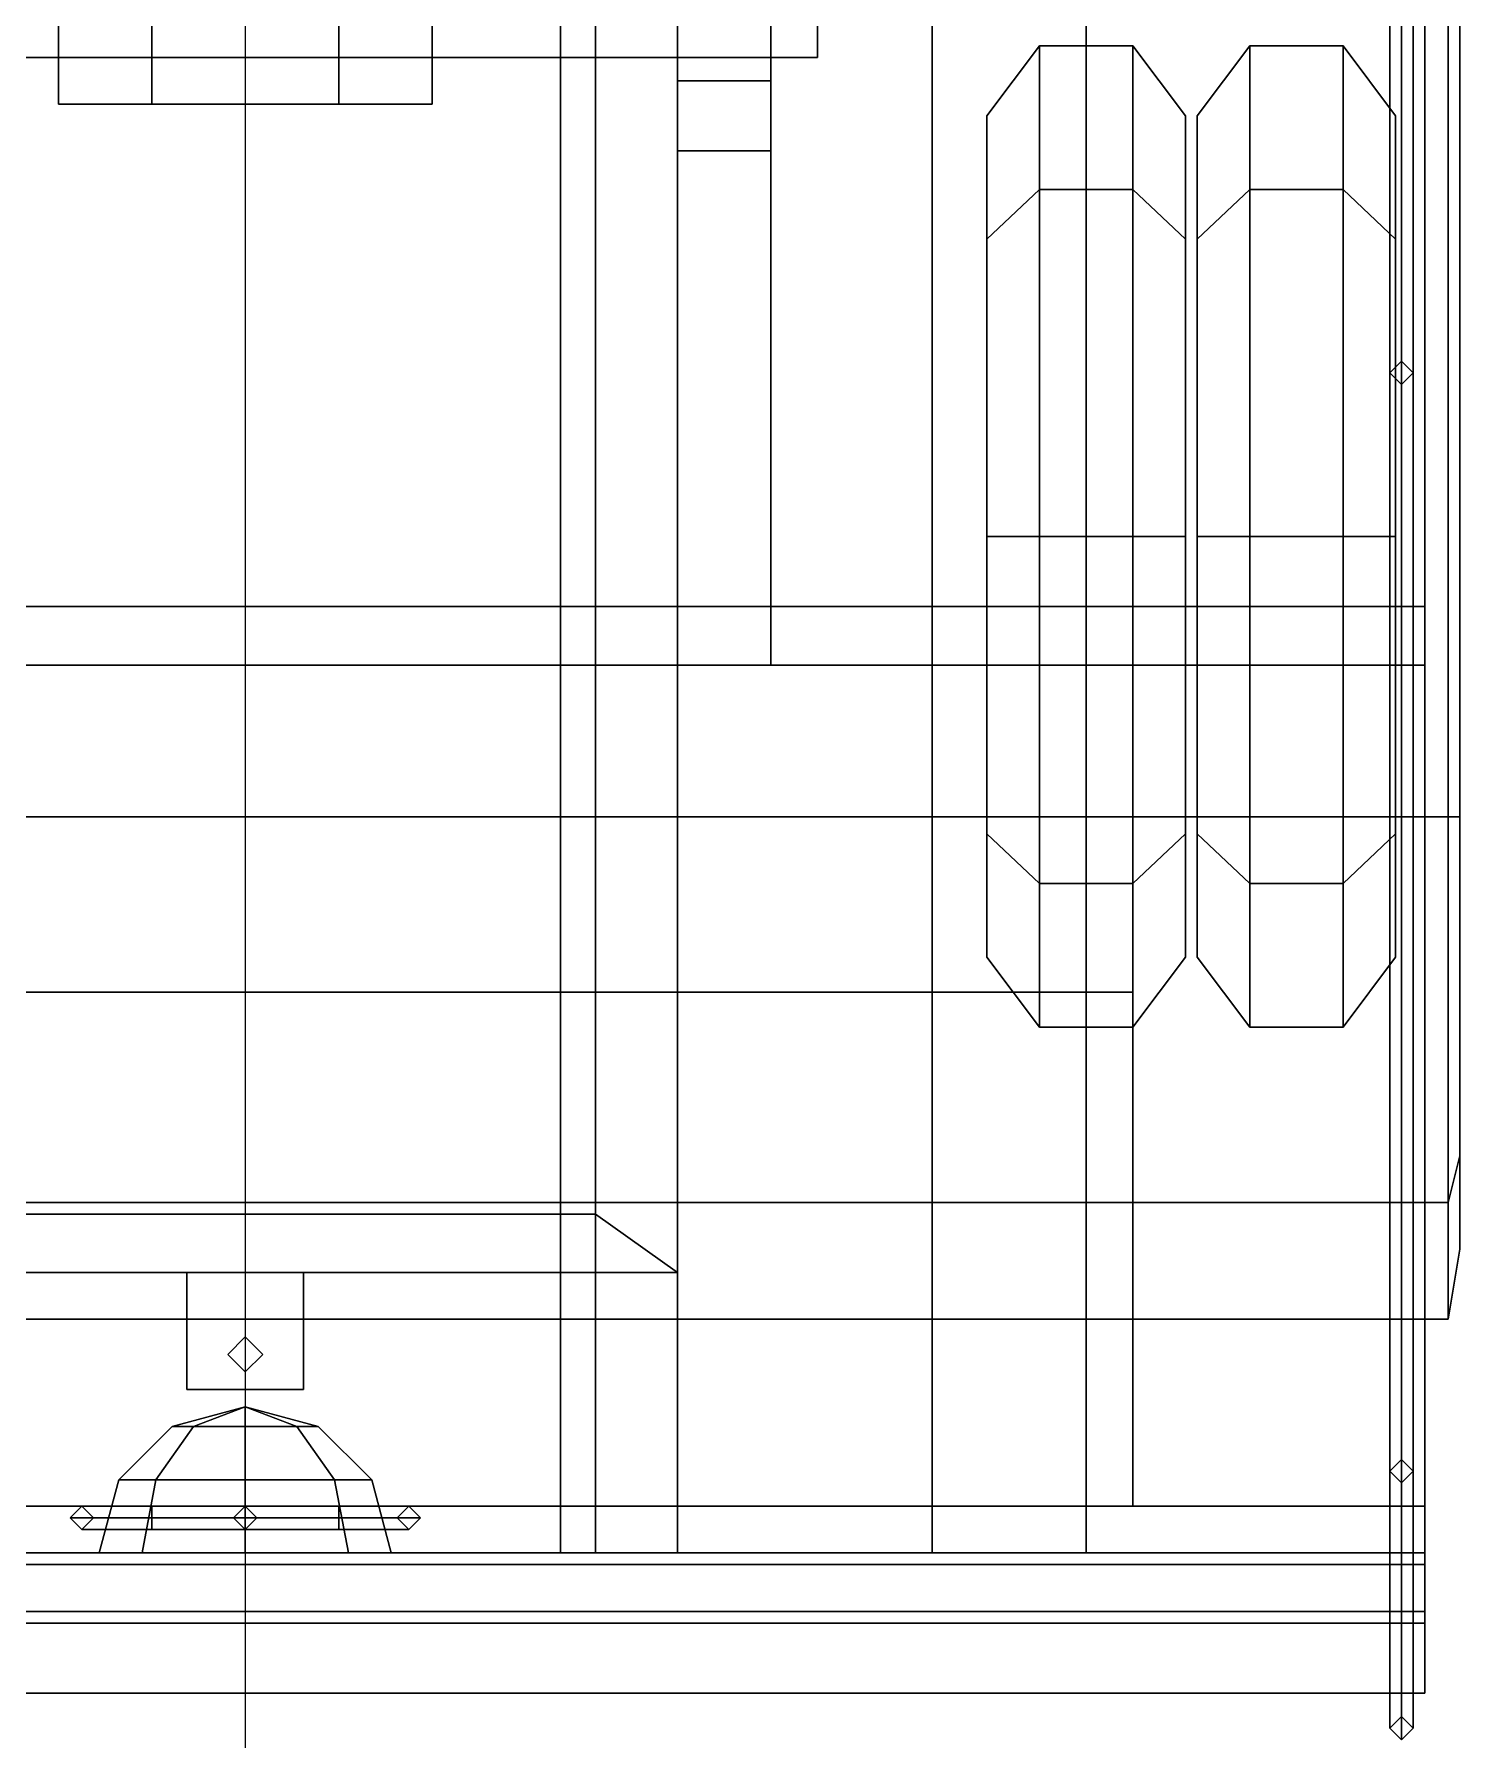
# Model space of a CAD drawing. Header units: millimetres. Extents: x -1.04 to 1.04, y -2.63 to 6.5.
# Drawn here: x -0.181 to 1.04, y -2.63 to -1.17 of the extents above; entities that cross this region are included whole.
import ezdxf

# ---------------------------------------------------------------- set-up
doc = ezdxf.new("R2010")
doc.units = ezdxf.units.MM
for name, color, linetype in [('balancier', 5, 'Continuous'), ('mudguards', 6, 'Continuous'), ('wheels', 2, 'Continuous')]:
    doc.layers.add(name, color=color, linetype=linetype)

msp = doc.modelspace()

# ---------------------------------------------------------------- linework, layer by layer
for p, direction in [((0, 1.38, 0.42), (0, -0.999699, -0.024516)), ((0, 2.07), (0, -1))]:
    msp.add_xline(p, direction)
for points in [[(0.37, 2.4, 0.48), (0.37, -1.66, 0.48), (0.3, -1.66, 0.48), (0.3, 2.33, 0.48)], [(0.37, 2.4, 8.43), (0.37, -1.66, 8.43), (0.3, -1.66, 8.43), (0.3, 2.33, 8.43)], [(0.37, -1.66, 0.64), (0.37, -1.66, 0.48), (0.37, 2.4, 0.48), (0.37, 2.4, 0.64)], [(0.37, -1.66, 8.59), (0.37, -1.66, 8.43), (0.37, 2.4, 8.43), (0.37, 2.4, 8.59)], [(0.3, 2.33, 0.48), (0.3, -1.66, 0.48), (0.3, -1.66, 0.64), (0.3, 2.33, 0.64)], [(0.3, 2.33, 8.43), (0.3, -1.66, 8.43), (0.3, -1.66, 8.59), (0.3, 2.33, 8.59)], [(0.27, 0.1, 1.75), (-0.27, 0.1, 1.75), (-0.27, -2.47, 1.75), (0.27, -2.47, 1.75)], [(0.5882, 0.1, 1.6182), (0.27, 0.1, 1.75), (0.27, -2.47, 1.75), (0.5882, -2.47, 1.6182)], [(0.3, 0.1, 0.64), (0.3, -2.47, 0.64), (0.3, -2.47, 0.79), (0.3, 0.1, 0.79)], [(0.3, 0.1, 8.74), (0.3, -2.47, 8.74), (0.37, -2.47, 8.74), (0.37, 0.1, 8.74)], [(0.3, 0.1, 8.59), (0.3, -2.47, 8.59), (0.3, -2.47, 8.74), (0.3, 0.1, 8.74)], [(0.37, -2.47, 0.79), (0.37, -2.47, 0.64), (0.37, 0.1, 0.64), (0.37, 0.1, 0.79)], [(0.37, -2.47, 8.74), (0.37, -2.47, 8.59), (0.37, 0.1, 8.59), (0.37, 0.1, 8.74)], [(0.72, 0.1, 1.3), (0.5882, 0.1, 1.6182), (0.5882, -2.47, 1.6182), (0.72, -2.47, 1.3)], [(0.72, 0.1, 1.3), (0.72, -2.47, 1.3), (1.01, -2.47, 1.3), (1.01, 0.1, 1.3)], [(1.01, -2.47, 1.3), (1.01, -2.47, 0.93), (1.01, 0.1, 0.93), (1.01, 0.1, 1.3)], [(0.98, -2.53, 1.45), (0.99, -2.53, 1.46), (0.99, 0.03, 1.46), (0.98, 0.02, 1.45)], [(0.99, -2.53, 1.46), (1, -2.53, 1.45), (1, 0.02, 1.45), (0.99, 0.03, 1.46)], [(0.99, -2.53, 1.44), (0.98, -2.53, 1.45), (0.98, 0.02, 1.45), (0.99, 0.01, 1.44)], [(1, -2.53, 1.45), (0.99, -2.53, 1.44), (0.99, 0.01, 1.44), (1, 0.02, 1.45)], [(1.01, -0.02, 8.95), (1.01, -2.53, 8.95), (-1.01, -2.53, 8.95), (-1.01, -0.02, 8.95)], [(-1.01, -0.02, 8.98), (-1.01, -2.53, 8.98), (1.01, -2.53, 8.98), (1.01, -0.02, 8.98)], [(1.01, -0.02, 8.98), (1.01, -0.02, 9.46), (1.01, -2.53, 9.46), (1.01, -2.53, 8.98)], [(1.01, -0.02, 9.46), (1.01, -0.02, 8.98), (1.01, -2.53, 8.98), (1.01, -2.53, 9.46)], [(1.01, -2.53, 8.98), (1.01, -2.53, 8.95), (1.01, -0.02, 8.95), (1.01, -0.02, 8.98)], [(1.01, -0.63, 0.93), (1.01, -1.84, 0.93), (-1.01, -1.84, 0.93), (-1.01, -0.63, 0.93)], [(0.99, -1.45, 1.3), (0.98, -1.46, 1.3), (0.98, -1.46, 1.45), (0.99, -1.45, 1.44)], [(0.98, -1.46, 1.3), (0.99, -1.47, 1.3), (0.99, -1.47, 1.44), (0.98, -1.46, 1.45)], [(1, -1.46, 1.3), (0.99, -1.45, 1.3), (0.99, -1.45, 1.44), (1, -1.46, 1.45)], [(0.99, -1.47, 1.3), (1, -1.46, 1.3), (1, -1.46, 1.45), (0.99, -1.47, 1.44)], [(1.01, -1.66, 8.95), (1.01, -1.66, 8.74), (-1.01, -1.66, 8.74), (-1.01, -1.66, 8.95)], [(1.01, -1.66, 8.74), (1.01, -1.71, 8.74), (-1.01, -1.71, 8.74), (-1.01, -1.66, 8.74)], [(0.3, -1.66, 0.64), (0.3, -1.66, 0.57), (0.37, -1.66, 0.57), (0.37, -1.66, 0.64)], [(0.3, -1.66, 0.55), (0.3, -2.18, 0.55), (0.3, -2.18, 0.64), (0.3, -1.66, 0.64)], [(0.37, -1.66, 0.55), (0.37, -2.23, 0.55), (0.3, -2.18, 0.55), (0.3, -1.66, 0.55)], [(0.3, -1.66, 8.5), (0.3, -1.66, 8.43), (0.37, -1.66, 8.43), (0.37, -1.66, 8.5)], [(0.37, -1.66, 8.5), (0.37, -2.23, 8.5), (0.3, -2.18, 8.5), (0.3, -1.66, 8.5)], [(0.3, -1.66, 8.5), (0.3, -2.18, 8.5), (0.3, -2.18, 8.59), (0.3, -1.66, 8.59)], [(0.37, -2.23, 0.64), (0.37, -2.23, 0.55), (0.37, -1.66, 0.55), (0.37, -1.66, 0.64)], [(0.37, -2.23, 8.59), (0.37, -2.23, 8.5), (0.37, -1.66, 8.5), (0.37, -1.66, 8.59)], [(1.01, -1.71, 8.95), (1.01, -1.71, 8.74), (1.01, -1.66, 8.74), (1.01, -1.66, 8.95)], [(-1.01, -1.71, 8.95), (-1.01, -1.71, 8.74), (1.01, -1.71, 8.74), (1.01, -1.71, 8.95)], [(1.01, -1.84, 0.93), (1.01, -2.17, 0.74), (-1.01, -2.17, 0.74), (-1.01, -1.84, 0.93)], [(1.01, -2.52, 0.74), (1.01, -2.17, 0.74), (1.01, -1.84, 0.93), (1.01, -2.47, 0.93)], [(0.76, -1.99, 8.95), (0.76, -1.99, 8.74), (-0.76, -1.99, 8.74), (-0.76, -1.99, 8.95)], [(0.76, -1.99, 8.74), (0.76, -2.43, 8.74), (-0.76, -2.43, 8.74), (-0.76, -1.99, 8.74)], [(0.76, -2.43, 8.95), (0.76, -2.43, 8.74), (0.76, -1.99, 8.74), (0.76, -1.99, 8.95)], [(1.01, -2.17, 0.74), (1.01, -2.27, 0.48), (-1.01, -2.27, 0.48), (-1.01, -2.17, 0.74)], [(1.01, -2.59, 0.48), (1.01, -2.27, 0.48), (1.01, -2.17, 0.74), (1.01, -2.52, 0.74)], [(0.3, -2.18, 0.55), (0.37, -2.23, 0.55), (-0.37, -2.23, 0.55), (-0.3, -2.18, 0.55)], [(-0.3, -2.18, 0.64), (-0.37, -2.23, 0.64), (0.37, -2.23, 0.64), (0.3, -2.18, 0.64)], [(-0.3, -2.18, 8.59), (-0.37, -2.23, 8.59), (0.37, -2.23, 8.59), (0.3, -2.18, 8.59)], [(0.3, -2.18, 8.5), (0.37, -2.23, 8.5), (-0.37, -2.23, 8.5), (-0.3, -2.18, 8.5)], [(0.3, -2.18, 0.64), (0.3, -2.18, 0.55), (-0.3, -2.18, 0.55), (-0.3, -2.18, 0.64)], [(0.3, -2.18, 8.59), (0.3, -2.18, 8.5), (-0.3, -2.18, 8.5), (-0.3, -2.18, 8.59)], [(-0.37, -2.23, 0.64), (-0.37, -2.23, 0.55), (0.37, -2.23, 0.55), (0.37, -2.23, 0.64)], [(-0.37, -2.23, 8.59), (-0.37, -2.23, 8.5), (0.37, -2.23, 8.5), (0.37, -2.23, 8.59)], [(0.05, -2.23, 0.63), (-0.05, -2.23, 0.63), (-0.05, -2.33, 0.63), (0.05, -2.33, 0.63)], [(-0.05, -2.23, 0.63), (0.05, -2.23, 0.63), (0.05, -2.33, 0.63), (-0.05, -2.33, 0.63)], [(0.05, -2.23, 0.56), (-0.05, -2.23, 0.56), (-0.05, -2.33, 0.56), (0.05, -2.33, 0.56)], [(-0.05, -2.23, 0.56), (0.05, -2.23, 0.56), (0.05, -2.33, 0.56), (-0.05, -2.33, 0.56)], [(-0.05, -2.23, 8.51), (0.05, -2.23, 8.51), (0.05, -2.33, 8.51), (-0.05, -2.33, 8.51)], [(0.05, -2.23, 8.51), (-0.05, -2.23, 8.51), (-0.05, -2.33, 8.51), (0.05, -2.33, 8.51)], [(-0.05, -2.23, 8.58), (0.05, -2.23, 8.58), (0.05, -2.33, 8.58), (-0.05, -2.33, 8.58)], [(0.05, -2.23, 8.58), (-0.05, -2.23, 8.58), (-0.05, -2.33, 8.58), (0.05, -2.33, 8.58)], [(0.37, -2.23, 0.64), (0.37, -2.47, 0.64), (0.3, -2.47, 0.64), (0.3, -2.23, 0.64)], [(0.37, -2.23, 8.59), (0.37, -2.47, 8.59), (0.3, -2.47, 8.59), (0.3, -2.23, 8.59)], [(-1.01, -2.59, 0.48), (-1.01, -2.27, 0.48), (1.01, -2.27, 0.48), (1.01, -2.59, 0.48)], [(0, -2.285, 0.51), (-0.015, -2.3, 0.51), (-0.015, -2.3, 0.63), (0, -2.285, 0.63)], [(0, -2.285, 0.51), (0.015, -2.3, 0.51), (0, -2.315, 0.51), (-0.015, -2.3, 0.51)], [(0, -2.285, 8.46), (-0.015, -2.3, 8.46), (-0.015, -2.3, 8.58), (0, -2.285, 8.58)], [(0, -2.285, 8.46), (0.015, -2.3, 8.46), (0, -2.315, 8.46), (-0.015, -2.3, 8.46)], [(0.015, -2.3, 0.51), (0, -2.285, 0.51), (0, -2.285, 0.63), (0.015, -2.3, 0.63)], [(0.015, -2.3, 8.46), (0, -2.285, 8.46), (0, -2.285, 8.58), (0.015, -2.3, 8.58)], [(-0.015, -2.3, 0.51), (0, -2.315, 0.51), (0, -2.315, 0.63), (-0.015, -2.3, 0.63)], [(-0.015, -2.3, 8.46), (0, -2.315, 8.46), (0, -2.315, 8.58), (-0.015, -2.3, 8.58)], [(0, -2.315, 0.51), (0.015, -2.3, 0.51), (0.015, -2.3, 0.63), (0, -2.315, 0.63)], [(0, -2.315, 8.46), (0.015, -2.3, 8.46), (0.015, -2.3, 8.58), (0, -2.315, 8.58)], [(0, -2.345, 1.97), (-0.0625, -2.3617, 1.97), (-0.0442, -2.3617, 2.0142), (0, -2.345, 1.97)], [(0, -2.345, 1.97), (-0.0442, -2.3617, 1.9258), (-0.0625, -2.3617, 1.97), (0, -2.345, 1.97)], [(0, -2.345, 1.97), (-0.0442, -2.3617, 2.0142), (0, -2.3617, 2.0325), (0, -2.345, 1.97)], [(0, -2.345, 1.97), (0, -2.3617, 1.9075), (-0.0442, -2.3617, 1.9258), (0, -2.345, 1.97)], [(0, -2.345, 1.97), (0, -2.3617, 2.0325), (0.0442, -2.3617, 2.0142), (0, -2.345, 1.97)], [(0, -2.345, 1.97), (0.0442, -2.3617, 2.0142), (0.0625, -2.3617, 1.97), (0, -2.345, 1.97)], [(0, -2.345, 1.97), (0.0625, -2.3617, 1.97), (0.0442, -2.3617, 1.9258), (0, -2.345, 1.97)], [(0, -2.345, 1.97), (0.0442, -2.3617, 1.9258), (0, -2.3617, 1.9075), (0, -2.345, 1.97)], [(-0.0625, -2.3617, 1.97), (-0.1083, -2.4075, 1.97), (-0.0765, -2.4075, 2.0465), (-0.0442, -2.3617, 2.0142)], [(-0.0442, -2.3617, 1.9258), (-0.0765, -2.4075, 1.8935), (-0.1083, -2.4075, 1.97), (-0.0625, -2.3617, 1.97)], [(-0.0442, -2.3617, 2.0142), (-0.0765, -2.4075, 2.0465), (0, -2.4075, 2.0783), (0, -2.3617, 2.0325)], [(0, -2.3617, 1.9075), (0, -2.4075, 1.8617), (-0.0765, -2.4075, 1.8935), (-0.0442, -2.3617, 1.9258)], [(0, -2.3617, 2.0325), (0, -2.4075, 2.0783), (0.0765, -2.4075, 2.0465), (0.0442, -2.3617, 2.0142)], [(0.0442, -2.3617, 1.9258), (0.0765, -2.4075, 1.8935), (0, -2.4075, 1.8617), (0, -2.3617, 1.9075)], [(0.0442, -2.3617, 2.0142), (0.0765, -2.4075, 2.0465), (0.1083, -2.4075, 1.97), (0.0625, -2.3617, 1.97)], [(0.0625, -2.3617, 1.97), (0.1083, -2.4075, 1.97), (0.0765, -2.4075, 1.8935), (0.0442, -2.3617, 1.9258)], [(0.99, -2.39, 1.3), (0.98, -2.4, 1.3), (0.98, -2.4, 1.45), (0.99, -2.39, 1.44)], [(1, -2.4, 1.3), (0.99, -2.39, 1.3), (0.99, -2.39, 1.44), (1, -2.4, 1.45)], [(-0.1083, -2.4075, 1.97), (-0.125, -2.47, 1.97), (-0.0884, -2.47, 2.0584), (-0.0765, -2.4075, 2.0465)], [(-0.0765, -2.4075, 1.8935), (-0.0884, -2.47, 1.8816), (-0.125, -2.47, 1.97), (-0.1083, -2.4075, 1.97)], [(-0.0765, -2.4075, 2.0465), (-0.0884, -2.47, 2.0584), (0, -2.47, 2.095), (0, -2.4075, 2.0783)], [(0, -2.4075, 1.8617), (0, -2.47, 1.845), (-0.0884, -2.47, 1.8816), (-0.0765, -2.4075, 1.8935)], [(0, -2.4075, 2.0783), (0, -2.47, 2.095), (0.0884, -2.47, 2.0584), (0.0765, -2.4075, 2.0465)], [(0.0765, -2.4075, 1.8935), (0.0884, -2.47, 1.8816), (0, -2.47, 1.845), (0, -2.4075, 1.8617)], [(0.0765, -2.4075, 2.0465), (0.0884, -2.47, 2.0584), (0.125, -2.47, 1.97), (0.1083, -2.4075, 1.97)], [(0.1083, -2.4075, 1.97), (0.125, -2.47, 1.97), (0.0884, -2.47, 1.8816), (0.0765, -2.4075, 1.8935)], [(0.98, -2.4, 1.3), (0.99, -2.41, 1.3), (0.99, -2.41, 1.44), (0.98, -2.4, 1.45)], [(0.99, -2.41, 1.3), (1, -2.4, 1.3), (1, -2.4, 1.45), (0.99, -2.41, 1.44)], [(1.01, -2.43, 8.95), (1.01, -2.43, 8.74), (-1.01, -2.43, 8.74), (-1.01, -2.43, 8.95)], [(1.01, -2.43, 8.74), (1.01, -2.48, 8.74), (-1.01, -2.48, 8.74), (-1.01, -2.43, 8.74)], [(-0.76, -2.43, 8.95), (-0.76, -2.43, 8.74), (0.76, -2.43, 8.74), (0.76, -2.43, 8.95)], [(-0.15, -2.44, 1.89), (-0.14, -2.43, 1.89), (-0.08, -2.43, 1.82), (-0.08, -2.44, 1.81)], [(-0.15, -2.44, 1.97), (-0.14, -2.43, 1.97), (-0.14, -2.43, 1.89), (-0.15, -2.44, 1.89)], [(-0.14, -2.45, 1.97), (-0.13, -2.44, 1.97), (-0.14, -2.43, 1.97), (-0.15, -2.44, 1.97)], [(-0.14, -2.43, 1.89), (-0.13, -2.44, 1.89), (-0.08, -2.44, 1.83), (-0.08, -2.43, 1.82)], [(-0.14, -2.43, 1.97), (-0.13, -2.44, 1.97), (-0.13, -2.44, 1.89), (-0.14, -2.43, 1.89)], [(0.08, -2.44, 1.83), (0.08, -2.43, 1.82), (-0.08, -2.43, 1.82), (-0.08, -2.44, 1.83)], [(0.08, -2.43, 1.82), (0.08, -2.44, 1.81), (-0.08, -2.44, 1.81), (-0.08, -2.43, 1.82)], [(0, -2.43, 1.75), (-0.01, -2.44, 1.75), (-0.01, -2.44, 1.81), (0, -2.43, 1.82)], [(0.01, -2.44, 1.75), (0, -2.43, 1.75), (0, -2.43, 1.82), (0.01, -2.44, 1.81)], [(0.13, -2.44, 1.89), (0.14, -2.43, 1.89), (0.08, -2.43, 1.82), (0.08, -2.44, 1.83)], [(0.14, -2.43, 1.89), (0.15, -2.44, 1.89), (0.08, -2.44, 1.81), (0.08, -2.43, 1.82)], [(0.13, -2.44, 1.97), (0.14, -2.43, 1.97), (0.14, -2.43, 1.89), (0.13, -2.44, 1.89)], [(0.14, -2.45, 1.97), (0.15, -2.44, 1.97), (0.14, -2.43, 1.97), (0.13, -2.44, 1.97)], [(0.14, -2.43, 1.97), (0.15, -2.44, 1.97), (0.15, -2.44, 1.89), (0.14, -2.43, 1.89)], [(1.01, -2.48, 8.95), (1.01, -2.48, 8.74), (1.01, -2.43, 8.74), (1.01, -2.43, 8.95)], [(-0.14, -2.45, 1.89), (-0.15, -2.44, 1.89), (-0.08, -2.44, 1.81), (-0.08, -2.45, 1.82)], [(-0.14, -2.45, 1.97), (-0.15, -2.44, 1.97), (-0.15, -2.44, 1.89), (-0.14, -2.45, 1.89)], [(-0.13, -2.44, 1.89), (-0.14, -2.45, 1.89), (-0.08, -2.45, 1.82), (-0.08, -2.44, 1.83)], [(-0.13, -2.44, 1.97), (-0.14, -2.45, 1.97), (-0.14, -2.45, 1.89), (-0.13, -2.44, 1.89)], [(0.08, -2.44, 1.81), (0.08, -2.45, 1.82), (-0.08, -2.45, 1.82), (-0.08, -2.44, 1.81)], [(0.08, -2.45, 1.82), (0.08, -2.44, 1.83), (-0.08, -2.44, 1.83), (-0.08, -2.45, 1.82)], [(-0.01, -2.44, 1.75), (0, -2.45, 1.75), (0, -2.45, 1.82), (-0.01, -2.44, 1.81)], [(0, -2.45, 1.75), (0.01, -2.44, 1.75), (0.01, -2.44, 1.81), (0, -2.45, 1.82)], [(0.15, -2.44, 1.89), (0.14, -2.45, 1.89), (0.08, -2.45, 1.82), (0.08, -2.44, 1.81)], [(0.14, -2.45, 1.89), (0.13, -2.44, 1.89), (0.08, -2.44, 1.83), (0.08, -2.45, 1.82)], [(0.14, -2.45, 1.97), (0.13, -2.44, 1.97), (0.13, -2.44, 1.89), (0.14, -2.45, 1.89)], [(0.15, -2.44, 1.97), (0.14, -2.45, 1.97), (0.14, -2.45, 1.89), (0.15, -2.44, 1.89)], [(-1.01, -2.47, 1.3), (-1.01, -2.47, 0.93), (1.01, -2.47, 0.93), (1.01, -2.47, 1.3)], [(-1.01, -2.47, 0.93), (-1.01, -2.52, 0.74), (1.01, -2.52, 0.74), (1.01, -2.47, 0.93)], [(-1.01, -2.48, 8.95), (-1.01, -2.48, 8.74), (1.01, -2.48, 8.74), (1.01, -2.48, 8.95)], [(-0.5882, -2.47, 1.6182), (-0.72, -2.47, 1.3), (0.72, -2.47, 1.3), (0.5882, -2.47, 1.6182)], [(-0.27, -2.47, 1.75), (-0.5882, -2.47, 1.6182), (0.5882, -2.47, 1.6182), (0.27, -2.47, 1.75)], [(-0.0884, -2.47, 2.0584), (-0.125, -2.47, 1.97), (0.0884, -2.47, 2.0584), (0, -2.47, 2.095)], [(-0.125, -2.47, 1.97), (-0.0884, -2.47, 1.8816), (0.125, -2.47, 1.97), (0.0884, -2.47, 2.0584)], [(-0.0884, -2.47, 1.8816), (0, -2.47, 1.845), (0.0884, -2.47, 1.8816), (0.125, -2.47, 1.97)], [(0.3, -2.47, 8.74), (0.3, -2.47, 8.59), (0.37, -2.47, 8.59), (0.37, -2.47, 8.74)], [(0.98, -2.47, 1.16), (0.99, -2.47, 1.15), (0.99, -2.63, 1.15), (0.98, -2.62, 1.16)], [(0.99, -2.47, 1.17), (0.98, -2.47, 1.16), (0.98, -2.62, 1.16), (0.99, -2.61, 1.17)], [(0.99, -2.47, 1.15), (1, -2.47, 1.16), (1, -2.62, 1.16), (0.99, -2.63, 1.15)], [(1, -2.47, 1.16), (0.99, -2.47, 1.17), (0.99, -2.61, 1.17), (1, -2.62, 1.16)], [(-1.01, -2.52, 0.74), (-1.01, -2.59, 0.48), (1.01, -2.59, 0.48), (1.01, -2.52, 0.74)], [(1.01, -2.53, 9.46), (1.01, -2.53, 8.98), (-1.01, -2.53, 8.98), (-1.01, -2.53, 9.46)], [(1.01, -2.53, 8.98), (1.01, -2.53, 9.46), (-1.01, -2.53, 9.46), (-1.01, -2.53, 8.98)], [(-1.01, -2.53, 8.98), (-1.01, -2.53, 8.95), (1.01, -2.53, 8.95), (1.01, -2.53, 8.98)], [(0.99, -2.53, 1.46), (0.98, -2.53, 1.45), (0.98, -2.62, 1.34), (0.99, -2.63, 1.34)], [(0.98, -2.53, 1.45), (0.99, -2.53, 1.44), (0.99, -2.61, 1.34), (0.98, -2.62, 1.34)], [(1, -2.53, 1.45), (0.99, -2.53, 1.46), (0.99, -2.63, 1.34), (1, -2.62, 1.34)], [(0.99, -2.53, 1.44), (1, -2.53, 1.45), (1, -2.62, 1.34), (0.99, -2.61, 1.34)], [(0.98, -2.62, 1.34), (0.99, -2.61, 1.34), (0.99, -2.61, 1.17), (0.98, -2.62, 1.16)], [(0.99, -2.61, 1.34), (1, -2.62, 1.34), (1, -2.62, 1.16), (0.99, -2.61, 1.17)], [(0.99, -2.63, 1.34), (0.98, -2.62, 1.34), (0.98, -2.62, 1.16), (0.99, -2.63, 1.15)], [(1, -2.62, 1.34), (0.99, -2.63, 1.34), (0.99, -2.63, 1.15), (1, -2.62, 1.16)]]:
    msp.add_3dface(points)
at = {"layer": 'balancier'}
for points in [[(0.45, -0.55, 0.3), (0.45, -1.71, 0.3), (0.37, -1.71, 0.3), (0.37, -0.55, 0.3)], [(0.45, -0.55, 8.19), (0.45, -1.71, 8.19), (0.37, -1.71, 8.19), (0.37, -0.55, 8.19)], [(0.37, -0.93, 0.3), (0.37, -1.33, 0.3), (0.37, -1.21, 0.66), (0.37, -1, 0.66)], [(0.37, -0.93, 8.19), (0.37, -1.33, 8.19), (0.37, -1.21, 8.55), (0.37, -1, 8.55)], [(0.45, -1.21, 0.66), (0.45, -1.33, 0.3), (0.45, -0.93, 0.3), (0.45, -1, 0.66)], [(0.45, -1.21, 8.55), (0.45, -1.33, 8.19), (0.45, -0.93, 8.19), (0.45, -1, 8.55)], [(0.37, -1, 0.66), (0.37, -1.21, 0.66), (0.45, -1.21, 0.66), (0.45, -1, 0.66)], [(0.37, -1, 8.55), (0.37, -1.21, 8.55), (0.45, -1.21, 8.55), (0.45, -1, 8.55)], [(-0.08, -1.03, 0.5686), (-0.16, -1.03, 0.43), (-0.16, -1.23, 0.43), (-0.08, -1.23, 0.5686)], [(-0.16, -1.03, 0.43), (-0.08, -1.03, 0.2914), (-0.08, -1.23, 0.2914), (-0.16, -1.23, 0.43)], [(-0.16, -1.03, 8.32), (-0.08, -1.03, 8.1814), (-0.08, -1.23, 8.1814), (-0.16, -1.23, 8.32)], [(-0.08, -1.03, 8.4586), (-0.16, -1.03, 8.32), (-0.16, -1.23, 8.32), (-0.08, -1.23, 8.4586)], [(0.08, -1.03, 0.5686), (-0.08, -1.03, 0.5686), (-0.08, -1.23, 0.5686), (0.08, -1.23, 0.5686)], [(-0.08, -1.03, 0.2914), (0.08, -1.03, 0.2914), (0.08, -1.23, 0.2914), (-0.08, -1.23, 0.2914)], [(-0.08, -1.03, 8.1814), (0.08, -1.03, 8.1814), (0.08, -1.23, 8.1814), (-0.08, -1.23, 8.1814)], [(0.08, -1.03, 8.4586), (-0.08, -1.03, 8.4586), (-0.08, -1.23, 8.4586), (0.08, -1.23, 8.4586)], [(0.16, -1.03, 0.43), (0.08, -1.03, 0.5686), (0.08, -1.23, 0.5686), (0.16, -1.23, 0.43)], [(0.08, -1.03, 0.2914), (0.16, -1.03, 0.43), (0.16, -1.23, 0.43), (0.08, -1.23, 0.2914)], [(0.08, -1.03, 8.1814), (0.16, -1.03, 8.32), (0.16, -1.23, 8.32), (0.08, -1.23, 8.1814)], [(0.16, -1.03, 8.32), (0.08, -1.03, 8.4586), (0.08, -1.23, 8.4586), (0.16, -1.23, 8.32)], [(0.49, -1.16, 0.482), (0.49, -1.19, 0.43), (0.49, -1.07, 0.43), (0.49, -1.1, 0.482)], [(0.49, -1.19, 0.43), (0.49, -1.16, 0.378), (0.49, -1.1, 0.378), (0.49, -1.07, 0.43)], [(0.49, -1.19, 8.32), (0.49, -1.16, 8.268), (0.49, -1.1, 8.268), (0.49, -1.07, 8.32)], [(0.49, -1.16, 8.372), (0.49, -1.19, 8.32), (0.49, -1.07, 8.32), (0.49, -1.1, 8.372)], [(0.49, -1.19, 0.43), (0.49, -1.16, 0.482), (-0.49, -1.16, 0.482), (-0.49, -1.19, 0.43)], [(0.49, -1.16, 0.378), (0.49, -1.19, 0.43), (-0.49, -1.19, 0.43), (-0.49, -1.16, 0.378)], [(0.49, -1.16, 8.268), (0.49, -1.19, 8.32), (-0.49, -1.19, 8.32), (-0.49, -1.16, 8.268)], [(0.49, -1.19, 8.32), (0.49, -1.16, 8.372), (-0.49, -1.16, 8.372), (-0.49, -1.19, 8.32)], [(0.37, -1.21, 0.66), (0.37, -1.27, 0.48), (0.45, -1.27, 0.48), (0.45, -1.21, 0.66)], [(0.37, -1.21, 8.55), (0.37, -1.27, 8.37), (0.45, -1.27, 8.37), (0.45, -1.21, 8.55)], [(0.08, -1.23, 0.5686), (-0.08, -1.23, 0.5686), (-0.16, -1.23, 0.43), (0.16, -1.23, 0.43)], [(0.16, -1.23, 0.43), (-0.16, -1.23, 0.43), (-0.08, -1.23, 0.2914), (0.08, -1.23, 0.2914)], [(0.16, -1.23, 8.32), (-0.16, -1.23, 8.32), (-0.08, -1.23, 8.1814), (0.08, -1.23, 8.1814)], [(0.08, -1.23, 8.4586), (-0.08, -1.23, 8.4586), (-0.16, -1.23, 8.32), (0.16, -1.23, 8.32)], [(0.37, -1.33, 0.3), (0.37, -1.71, 0.3), (0.37, -1.71, 0.48), (0.37, -1.27, 0.48)], [(0.37, -1.27, 0.48), (0.37, -1.71, 0.48), (0.45, -1.71, 0.48), (0.45, -1.27, 0.48)], [(0.37, -1.33, 8.19), (0.37, -1.71, 8.19), (0.37, -1.71, 8.37), (0.37, -1.27, 8.37)], [(0.37, -1.27, 8.37), (0.37, -1.71, 8.37), (0.45, -1.71, 8.37), (0.45, -1.27, 8.37)], [(0.45, -1.71, 0.48), (0.45, -1.71, 0.3), (0.45, -1.33, 0.3), (0.45, -1.27, 0.48)], [(0.45, -1.71, 8.37), (0.45, -1.71, 8.19), (0.45, -1.33, 8.19), (0.45, -1.27, 8.37)], [(0.37, -1.71, 0.48), (0.37, -1.71, 0.3), (0.45, -1.71, 0.3), (0.45, -1.71, 0.48)], [(0.37, -1.71, 8.37), (0.37, -1.71, 8.19), (0.45, -1.71, 8.19), (0.45, -1.71, 8.37)]]:
    msp.add_3dface(points, dxfattribs=at)
at = {"layer": 'mudguards'}
for points in [[(1.01, -0.63, 0.93), (1.03, -0.63, 0.93), (1.03, -1.84, 0.93), (1.01, -1.84, 0.93)], [(1.03, -0.63, 0.93), (1.01, -0.63, 0.93), (1.01, -1.84, 0.93), (1.03, -1.84, 0.93)], [(1.03, -0.63, 0.93), (1.04, -0.63, 0.86), (1.04, -1.84, 0.86), (1.03, -1.84, 0.93)], [(1.04, -0.63, 0.86), (1.03, -0.63, 0.93), (1.03, -1.84, 0.93), (1.04, -1.84, 0.86)], [(1.01, -1.84, 0.93), (1.03, -1.84, 0.93), (1.03, -2.17, 0.74), (1.01, -2.17, 0.74)], [(1.03, -1.84, 0.93), (1.01, -1.84, 0.93), (1.01, -2.17, 0.74), (1.03, -2.17, 0.74)], [(1.03, -1.84, 0.93), (1.04, -1.84, 0.86), (1.04, -2.13, 0.69), (1.03, -2.17, 0.74)], [(1.04, -1.84, 0.86), (1.03, -1.84, 0.93), (1.03, -2.17, 0.74), (1.04, -2.13, 0.69)], [(1.04, -2.13, 0.69), (1.03, -2.17, 0.74), (1.03, -2.27, 0.48), (1.04, -2.21, 0.48)], [(1.03, -2.17, 0.74), (1.04, -2.13, 0.69), (1.04, -2.21, 0.48), (1.03, -2.27, 0.48)], [(1.03, -2.17, 0.74), (1.01, -2.17, 0.74), (1.01, -2.27, 0.48), (1.03, -2.27, 0.48)], [(1.01, -2.17, 0.74), (1.03, -2.17, 0.74), (1.03, -2.27, 0.48), (1.01, -2.27, 0.48)]]:
    msp.add_3dface(points, dxfattribs=at)
at = {"layer": 'wheels'}
for points in [[(0.68, -1.303, 0.717), (0.68, -1.18, 0.42), (0.635, -1.24, 0.42), (0.635, -1.3454, 0.6746)], [(0.68, -1.18, 0.42), (0.68, -1.303, 0.123), (0.635, -1.3454, 0.1654), (0.635, -1.24, 0.42)], [(0.68, -1.18, 8.28), (0.68, -1.303, 7.983), (0.635, -1.3454, 8.0254), (0.635, -1.24, 8.28)], [(0.68, -1.303, 8.577), (0.68, -1.18, 8.28), (0.635, -1.24, 8.28), (0.635, -1.3454, 8.5346)], [(0.76, -1.303, 0.717), (0.76, -1.18, 0.42), (0.68, -1.18, 0.42), (0.68, -1.303, 0.717)], [(0.76, -1.18, 0.42), (0.76, -1.303, 0.123), (0.68, -1.303, 0.123), (0.68, -1.18, 0.42)], [(0.76, -1.18, 8.28), (0.76, -1.303, 7.983), (0.68, -1.303, 7.983), (0.68, -1.18, 8.28)], [(0.76, -1.303, 8.577), (0.76, -1.18, 8.28), (0.68, -1.18, 8.28), (0.68, -1.303, 8.577)], [(0.76, -1.18, 0.42), (0.76, -1.303, 0.717), (0.805, -1.3454, 0.6746), (0.805, -1.24, 0.42)], [(0.76, -1.303, 0.123), (0.76, -1.18, 0.42), (0.805, -1.24, 0.42), (0.805, -1.3454, 0.1654)], [(0.76, -1.303, 7.983), (0.76, -1.18, 8.28), (0.805, -1.24, 8.28), (0.805, -1.3454, 8.0254)], [(0.76, -1.18, 8.28), (0.76, -1.303, 8.577), (0.805, -1.3454, 8.5346), (0.805, -1.24, 8.28)], [(0.86, -1.303, 0.717), (0.86, -1.18, 0.42), (0.815, -1.24, 0.42), (0.815, -1.3454, 0.6746)], [(0.86, -1.18, 0.42), (0.86, -1.303, 0.123), (0.815, -1.3454, 0.1654), (0.815, -1.24, 0.42)], [(0.86, -1.18, 8.28), (0.86, -1.303, 7.983), (0.815, -1.3454, 8.0254), (0.815, -1.24, 8.28)], [(0.86, -1.303, 8.577), (0.86, -1.18, 8.28), (0.815, -1.24, 8.28), (0.815, -1.3454, 8.5346)], [(0.94, -1.303, 0.717), (0.94, -1.18, 0.42), (0.86, -1.18, 0.42), (0.86, -1.303, 0.717)], [(0.94, -1.18, 0.42), (0.94, -1.303, 0.123), (0.86, -1.303, 0.123), (0.86, -1.18, 0.42)], [(0.94, -1.18, 8.28), (0.94, -1.303, 7.983), (0.86, -1.303, 7.983), (0.86, -1.18, 8.28)], [(0.94, -1.303, 8.577), (0.94, -1.18, 8.28), (0.86, -1.18, 8.28), (0.86, -1.303, 8.577)], [(0.94, -1.18, 0.42), (0.94, -1.303, 0.717), (0.985, -1.3454, 0.6746), (0.985, -1.24, 0.42)], [(0.94, -1.303, 0.123), (0.94, -1.18, 0.42), (0.985, -1.24, 0.42), (0.985, -1.3454, 0.1654)], [(0.94, -1.303, 7.983), (0.94, -1.18, 8.28), (0.985, -1.24, 8.28), (0.985, -1.3454, 8.0254)], [(0.94, -1.18, 8.28), (0.94, -1.303, 8.577), (0.985, -1.3454, 8.5346), (0.985, -1.24, 8.28)], [(0.635, -1.96, 0.42), (0.635, -1.3454, 0.6746), (0.635, -1.24, 0.42), (0.635, -1.8546, 0.1654)], [(0.635, -1.8546, 0.1654), (0.635, -1.24, 0.42), (0.635, -1.3454, 0.1654), (0.635, -1.6, 0.06)], [(0.635, -1.8546, 8.0254), (0.635, -1.24, 8.28), (0.635, -1.3454, 8.0254), (0.635, -1.6, 7.92)], [(0.635, -1.96, 8.28), (0.635, -1.3454, 8.5346), (0.635, -1.24, 8.28), (0.635, -1.8546, 8.0254)], [(0.805, -1.3454, 0.6746), (0.805, -1.6, 0.78), (0.805, -1.8546, 0.6746), (0.805, -1.24, 0.42)], [(0.805, -1.24, 0.42), (0.805, -1.8546, 0.6746), (0.805, -1.96, 0.42), (0.805, -1.3454, 0.1654)], [(0.805, -1.24, 8.28), (0.805, -1.8546, 8.5346), (0.805, -1.96, 8.28), (0.805, -1.3454, 8.0254)], [(0.805, -1.3454, 8.5346), (0.805, -1.6, 8.64), (0.805, -1.8546, 8.5346), (0.805, -1.24, 8.28)], [(0.815, -1.96, 0.42), (0.815, -1.3454, 0.6746), (0.815, -1.24, 0.42), (0.815, -1.8546, 0.1654)], [(0.815, -1.8546, 0.1654), (0.815, -1.24, 0.42), (0.815, -1.3454, 0.1654), (0.815, -1.6, 0.06)], [(0.815, -1.8546, 8.0254), (0.815, -1.24, 8.28), (0.815, -1.3454, 8.0254), (0.815, -1.6, 7.92)], [(0.815, -1.96, 8.28), (0.815, -1.3454, 8.5346), (0.815, -1.24, 8.28), (0.815, -1.8546, 8.0254)], [(0.985, -1.24, 0.42), (0.985, -1.8546, 0.6746), (0.985, -1.96, 0.42), (0.985, -1.3454, 0.1654)], [(0.985, -1.3454, 0.6746), (0.985, -1.6, 0.78), (0.985, -1.8546, 0.6746), (0.985, -1.24, 0.42)], [(0.985, -1.24, 8.28), (0.985, -1.8546, 8.5346), (0.985, -1.96, 8.28), (0.985, -1.3454, 8.0254)], [(0.985, -1.3454, 8.5346), (0.985, -1.6, 8.64), (0.985, -1.8546, 8.5346), (0.985, -1.24, 8.28)], [(0.68, -1.303, 0.123), (0.68, -1.6), (0.635, -1.6, 0.06), (0.635, -1.3454, 0.1654)], [(0.68, -1.6, 0.84), (0.68, -1.303, 0.717), (0.635, -1.3454, 0.6746), (0.635, -1.6, 0.78)], [(0.68, -1.303, 7.983), (0.68, -1.6, 7.86), (0.635, -1.6, 7.92), (0.635, -1.3454, 8.0254)], [(0.68, -1.6, 8.7), (0.68, -1.303, 8.577), (0.635, -1.3454, 8.5346), (0.635, -1.6, 8.64)], [(0.76, -1.303, 0.123), (0.76, -1.6), (0.68, -1.6), (0.68, -1.303, 0.123)], [(0.76, -1.6, 0.84), (0.76, -1.303, 0.717), (0.68, -1.303, 0.717), (0.68, -1.6, 0.84)], [(0.76, -1.303, 7.983), (0.76, -1.6, 7.86), (0.68, -1.6, 7.86), (0.68, -1.303, 7.983)], [(0.76, -1.6, 8.7), (0.76, -1.303, 8.577), (0.68, -1.303, 8.577), (0.68, -1.6, 8.7)], [(0.76, -1.6), (0.76, -1.303, 0.123), (0.805, -1.3454, 0.1654), (0.805, -1.6, 0.06)], [(0.76, -1.303, 0.717), (0.76, -1.6, 0.84), (0.805, -1.6, 0.78), (0.805, -1.3454, 0.6746)], [(0.76, -1.6, 7.86), (0.76, -1.303, 7.983), (0.805, -1.3454, 8.0254), (0.805, -1.6, 7.92)], [(0.76, -1.303, 8.577), (0.76, -1.6, 8.7), (0.805, -1.6, 8.64), (0.805, -1.3454, 8.5346)], [(0.86, -1.303, 0.123), (0.86, -1.6), (0.815, -1.6, 0.06), (0.815, -1.3454, 0.1654)], [(0.86, -1.6, 0.84), (0.86, -1.303, 0.717), (0.815, -1.3454, 0.6746), (0.815, -1.6, 0.78)], [(0.86, -1.303, 7.983), (0.86, -1.6, 7.86), (0.815, -1.6, 7.92), (0.815, -1.3454, 8.0254)], [(0.86, -1.6, 8.7), (0.86, -1.303, 8.577), (0.815, -1.3454, 8.5346), (0.815, -1.6, 8.64)], [(0.94, -1.303, 0.123), (0.94, -1.6), (0.86, -1.6), (0.86, -1.303, 0.123)], [(0.94, -1.6, 0.84), (0.94, -1.303, 0.717), (0.86, -1.303, 0.717), (0.86, -1.6, 0.84)], [(0.94, -1.303, 7.983), (0.94, -1.6, 7.86), (0.86, -1.6, 7.86), (0.86, -1.303, 7.983)], [(0.94, -1.6, 8.7), (0.94, -1.303, 8.577), (0.86, -1.303, 8.577), (0.86, -1.6, 8.7)], [(0.94, -1.6), (0.94, -1.303, 0.123), (0.985, -1.3454, 0.1654), (0.985, -1.6, 0.06)], [(0.94, -1.303, 0.717), (0.94, -1.6, 0.84), (0.985, -1.6, 0.78), (0.985, -1.3454, 0.6746)], [(0.94, -1.6, 7.86), (0.94, -1.303, 7.983), (0.985, -1.3454, 8.0254), (0.985, -1.6, 7.92)], [(0.94, -1.303, 8.577), (0.94, -1.6, 8.7), (0.985, -1.6, 8.64), (0.985, -1.3454, 8.5346)], [(0.635, -1.8546, 0.6746), (0.635, -1.6, 0.78), (0.635, -1.3454, 0.6746), (0.635, -1.96, 0.42)], [(0.635, -1.8546, 8.5346), (0.635, -1.6, 8.64), (0.635, -1.3454, 8.5346), (0.635, -1.96, 8.28)], [(0.805, -1.3454, 0.1654), (0.805, -1.96, 0.42), (0.805, -1.8546, 0.1654), (0.805, -1.6, 0.06)], [(0.805, -1.3454, 8.0254), (0.805, -1.96, 8.28), (0.805, -1.8546, 8.0254), (0.805, -1.6, 7.92)], [(0.815, -1.8546, 0.6746), (0.815, -1.6, 0.78), (0.815, -1.3454, 0.6746), (0.815, -1.96, 0.42)], [(0.815, -1.8546, 8.5346), (0.815, -1.6, 8.64), (0.815, -1.3454, 8.5346), (0.815, -1.96, 8.28)], [(0.985, -1.3454, 0.1654), (0.985, -1.96, 0.42), (0.985, -1.8546, 0.1654), (0.985, -1.6, 0.06)], [(0.985, -1.3454, 8.0254), (0.985, -1.96, 8.28), (0.985, -1.8546, 8.0254), (0.985, -1.6, 7.92)], [(0.68, -1.6), (0.68, -1.897, 0.123), (0.635, -1.8546, 0.1654), (0.635, -1.6, 0.06)], [(0.68, -1.897, 0.717), (0.68, -1.6, 0.84), (0.635, -1.6, 0.78), (0.635, -1.8546, 0.6746)], [(0.68, -1.6, 7.86), (0.68, -1.897, 7.983), (0.635, -1.8546, 8.0254), (0.635, -1.6, 7.92)], [(0.68, -1.897, 8.577), (0.68, -1.6, 8.7), (0.635, -1.6, 8.64), (0.635, -1.8546, 8.5346)], [(0.76, -1.6), (0.76, -1.897, 0.123), (0.68, -1.897, 0.123), (0.68, -1.6)], [(0.76, -1.897, 0.717), (0.76, -1.6, 0.84), (0.68, -1.6, 0.84), (0.68, -1.897, 0.717)], [(0.76, -1.6, 7.86), (0.76, -1.897, 7.983), (0.68, -1.897, 7.983), (0.68, -1.6, 7.86)], [(0.76, -1.897, 8.577), (0.76, -1.6, 8.7), (0.68, -1.6, 8.7), (0.68, -1.897, 8.577)], [(0.76, -1.897, 0.123), (0.76, -1.6), (0.805, -1.6, 0.06), (0.805, -1.8546, 0.1654)], [(0.76, -1.6, 0.84), (0.76, -1.897, 0.717), (0.805, -1.8546, 0.6746), (0.805, -1.6, 0.78)], [(0.76, -1.897, 7.983), (0.76, -1.6, 7.86), (0.805, -1.6, 7.92), (0.805, -1.8546, 8.0254)], [(0.76, -1.6, 8.7), (0.76, -1.897, 8.577), (0.805, -1.8546, 8.5346), (0.805, -1.6, 8.64)], [(0.86, -1.6), (0.86, -1.897, 0.123), (0.815, -1.8546, 0.1654), (0.815, -1.6, 0.06)], [(0.86, -1.897, 0.717), (0.86, -1.6, 0.84), (0.815, -1.6, 0.78), (0.815, -1.8546, 0.6746)], [(0.86, -1.6, 7.86), (0.86, -1.897, 7.983), (0.815, -1.8546, 8.0254), (0.815, -1.6, 7.92)], [(0.86, -1.897, 8.577), (0.86, -1.6, 8.7), (0.815, -1.6, 8.64), (0.815, -1.8546, 8.5346)], [(0.94, -1.6), (0.94, -1.897, 0.123), (0.86, -1.897, 0.123), (0.86, -1.6)], [(0.94, -1.897, 0.717), (0.94, -1.6, 0.84), (0.86, -1.6, 0.84), (0.86, -1.897, 0.717)], [(0.94, -1.6, 7.86), (0.94, -1.897, 7.983), (0.86, -1.897, 7.983), (0.86, -1.6, 7.86)], [(0.94, -1.897, 8.577), (0.94, -1.6, 8.7), (0.86, -1.6, 8.7), (0.86, -1.897, 8.577)], [(0.94, -1.897, 0.123), (0.94, -1.6), (0.985, -1.6, 0.06), (0.985, -1.8546, 0.1654)], [(0.94, -1.6, 0.84), (0.94, -1.897, 0.717), (0.985, -1.8546, 0.6746), (0.985, -1.6, 0.78)], [(0.94, -1.897, 7.983), (0.94, -1.6, 7.86), (0.985, -1.6, 7.92), (0.985, -1.8546, 8.0254)], [(0.94, -1.6, 8.7), (0.94, -1.897, 8.577), (0.985, -1.8546, 8.5346), (0.985, -1.6, 8.64)], [(0.68, -2.02, 0.42), (0.68, -1.897, 0.717), (0.635, -1.8546, 0.6746), (0.635, -1.96, 0.42)], [(0.68, -1.897, 0.123), (0.68, -2.02, 0.42), (0.635, -1.96, 0.42), (0.635, -1.8546, 0.1654)], [(0.68, -1.897, 7.983), (0.68, -2.02, 8.28), (0.635, -1.96, 8.28), (0.635, -1.8546, 8.0254)], [(0.68, -2.02, 8.28), (0.68, -1.897, 8.577), (0.635, -1.8546, 8.5346), (0.635, -1.96, 8.28)], [(0.76, -1.897, 0.717), (0.76, -2.02, 0.42), (0.805, -1.96, 0.42), (0.805, -1.8546, 0.6746)], [(0.76, -2.02, 0.42), (0.76, -1.897, 0.123), (0.805, -1.8546, 0.1654), (0.805, -1.96, 0.42)], [(0.76, -2.02, 8.28), (0.76, -1.897, 7.983), (0.805, -1.8546, 8.0254), (0.805, -1.96, 8.28)], [(0.76, -1.897, 8.577), (0.76, -2.02, 8.28), (0.805, -1.96, 8.28), (0.805, -1.8546, 8.5346)], [(0.86, -2.02, 0.42), (0.86, -1.897, 0.717), (0.815, -1.8546, 0.6746), (0.815, -1.96, 0.42)], [(0.86, -1.897, 0.123), (0.86, -2.02, 0.42), (0.815, -1.96, 0.42), (0.815, -1.8546, 0.1654)], [(0.86, -1.897, 7.983), (0.86, -2.02, 8.28), (0.815, -1.96, 8.28), (0.815, -1.8546, 8.0254)], [(0.86, -2.02, 8.28), (0.86, -1.897, 8.577), (0.815, -1.8546, 8.5346), (0.815, -1.96, 8.28)], [(0.94, -1.897, 0.717), (0.94, -2.02, 0.42), (0.985, -1.96, 0.42), (0.985, -1.8546, 0.6746)], [(0.94, -2.02, 0.42), (0.94, -1.897, 0.123), (0.985, -1.8546, 0.1654), (0.985, -1.96, 0.42)], [(0.94, -2.02, 8.28), (0.94, -1.897, 7.983), (0.985, -1.8546, 8.0254), (0.985, -1.96, 8.28)], [(0.94, -1.897, 8.577), (0.94, -2.02, 8.28), (0.985, -1.96, 8.28), (0.985, -1.8546, 8.5346)], [(0.76, -2.02, 0.42), (0.76, -1.897, 0.717), (0.68, -1.897, 0.717), (0.68, -2.02, 0.42)], [(0.76, -1.897, 0.123), (0.76, -2.02, 0.42), (0.68, -2.02, 0.42), (0.68, -1.897, 0.123)], [(0.76, -1.897, 7.983), (0.76, -2.02, 8.28), (0.68, -2.02, 8.28), (0.68, -1.897, 7.983)], [(0.76, -2.02, 8.28), (0.76, -1.897, 8.577), (0.68, -1.897, 8.577), (0.68, -2.02, 8.28)], [(0.94, -2.02, 0.42), (0.94, -1.897, 0.717), (0.86, -1.897, 0.717), (0.86, -2.02, 0.42)], [(0.94, -1.897, 0.123), (0.94, -2.02, 0.42), (0.86, -2.02, 0.42), (0.86, -1.897, 0.123)], [(0.94, -1.897, 7.983), (0.94, -2.02, 8.28), (0.86, -2.02, 8.28), (0.86, -1.897, 7.983)], [(0.94, -2.02, 8.28), (0.94, -1.897, 8.577), (0.86, -1.897, 8.577), (0.86, -2.02, 8.28)]]:
    msp.add_3dface(points, dxfattribs=at)

doc.saveas('drawing.dxf')
